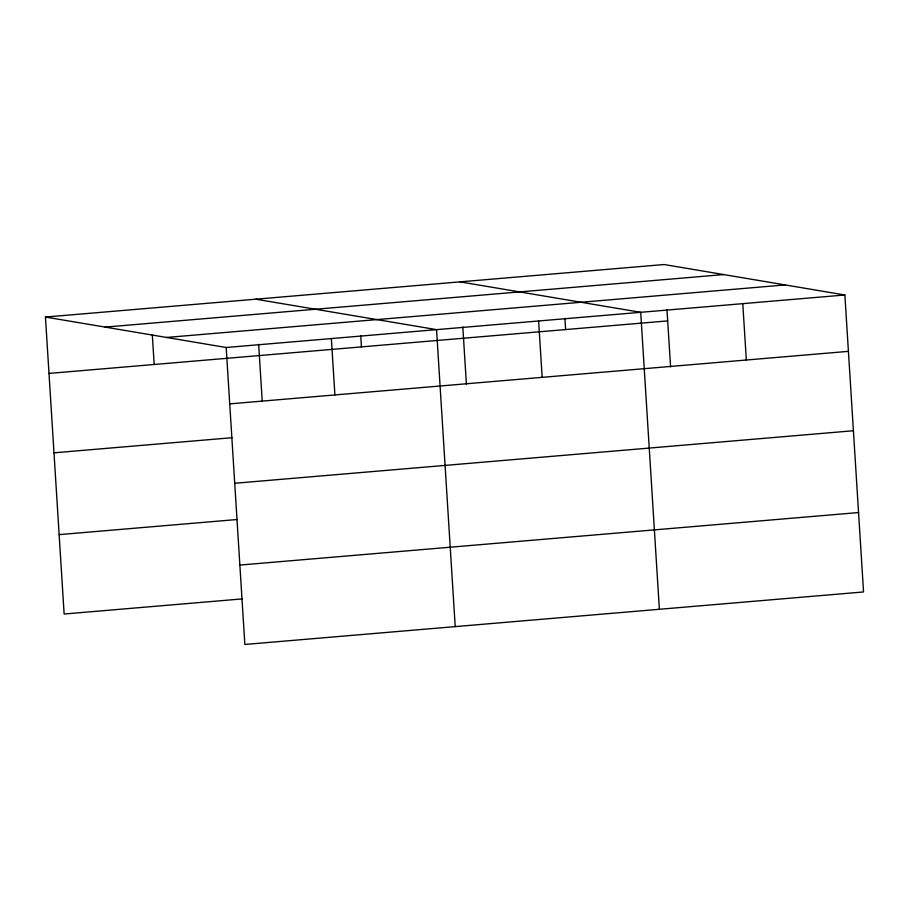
<?xml version="1.0" encoding="UTF-8"?>
<svg xmlns="http://www.w3.org/2000/svg" width="909" height="909" viewBox="0 0 909 909"><rect width="100%" height="100%" fill="white"/><g stroke="black" fill="none" stroke-linecap="round" stroke-linejoin="round"><path stroke-width="1.36" d="M45.45 317.048L664.138 264.53L844.87 294.982L863.55 591.952L244.862 644.47L226.182 347.499L45.45 317.048L64.13 614.018L242.237 598.906M105.092 327.104L723.78 274.575M166.54 337.455L785.228 284.926M226.182 347.499L844.87 294.982M48.995 373.417L667.683 320.9M229.727 403.869L848.415 351.351M53.995 452.818L232.09 437.706M234.715 483.27L853.403 430.741M59.142 534.628L237.238 519.505M239.862 565.068L858.551 512.551M459.977 281.858L640.697 312.31L659.377 609.28M255.804 299.197L436.536 329.637L455.216 626.608M742.778 303.64L746.334 360.009M666.979 309.628L670.581 366.872M564.898 318.298L565.603 329.569M538.617 320.979L542.162 377.349M462.806 326.956L466.408 384.2M360.725 335.626L361.43 346.897M331.353 338.568L334.898 394.938M258.645 344.295L262.247 401.528M152.314 334.898L154.178 364.498"/></g></svg>
